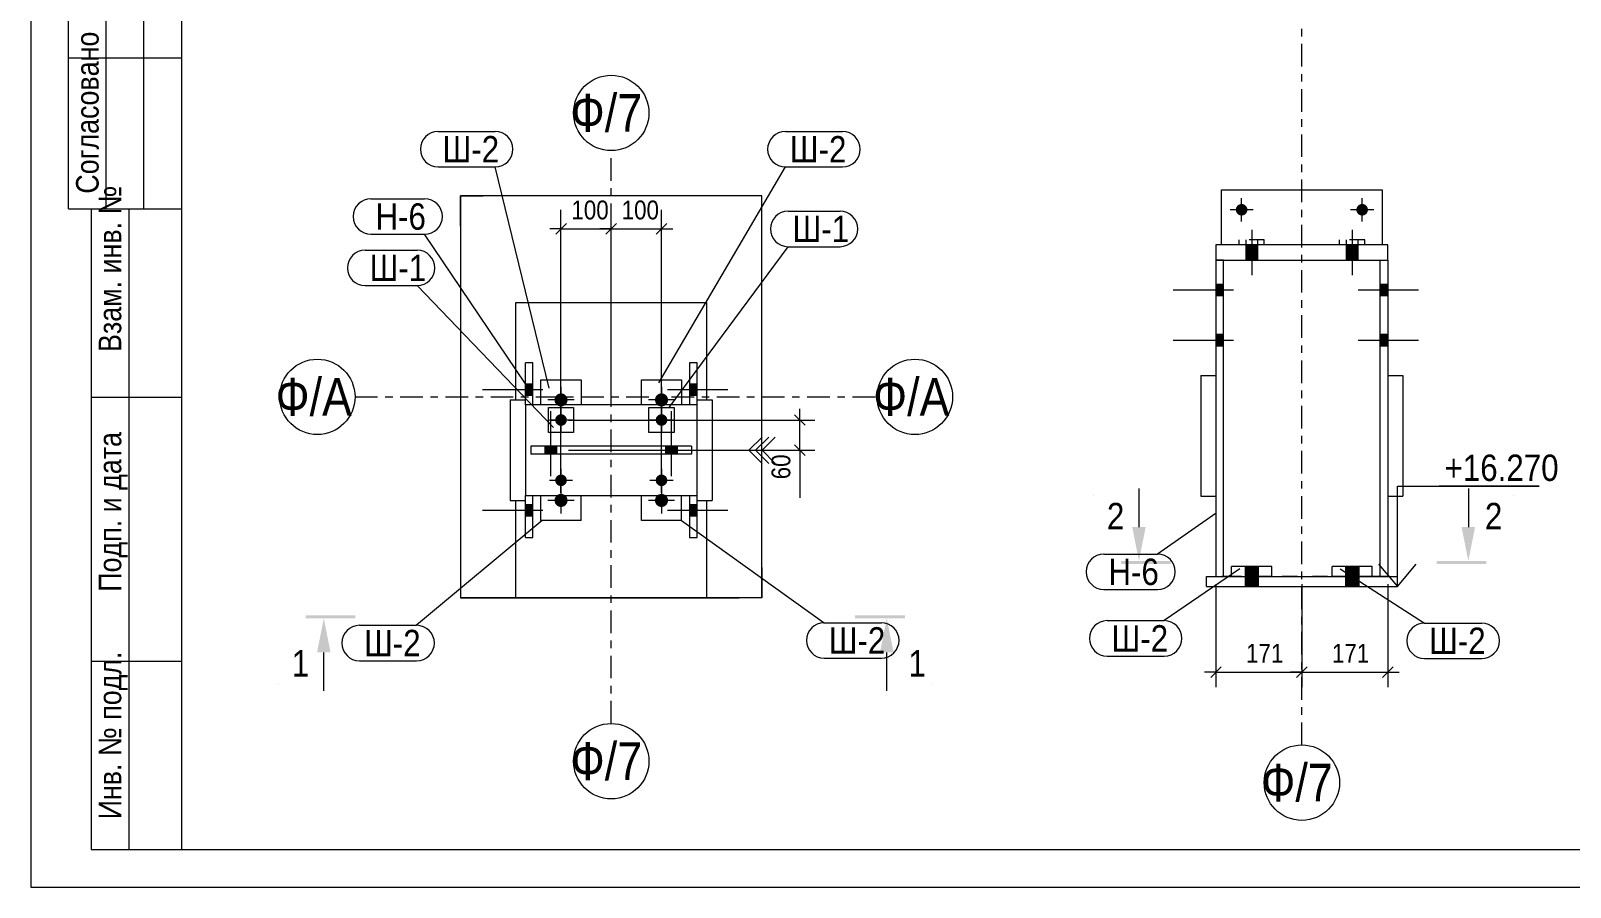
# Model space of a CAD drawing. Header units: millimetres. Extents: x -63 to 531, y -170 to 250.
# Drawn here: x -63 to 141.3, y -169.6 to -56 of the extents above; entities that cross this region are included whole.
import ezdxf

# ---------------------------------------------------------------- set-up
doc = ezdxf.new("R2010")
doc.units = ezdxf.units.MM
for name, pattern in [('XKITLINE00', [0]), ('XKITLINE02', [4, 2, -2]), ('XKITLINE03', [6, 3, -1, 1, -1])]:
    doc.linetypes.add(name, pattern=pattern)
for name, color, linetype, lineweight in [('Bolt', 7, 'Continuous', 0), ('DrawingSheet', 5, 'Continuous', 0), ('LevelText', 7, 'Continuous', 0), ('OtherObjectType', 1, 'Continuous', 0), ('Part', 2, 'Continuous', 0), ('PartMark', 3, 'Continuous', 0), ('ReferenceModel', 1, 'Continuous', 0), ('S-GRID', 1, 'Continuous', 0), ('Section', 6, 'Continuous', 0), ('Z-DIMENSIONS', 1, 'Continuous', 0)]:
    doc.layers.add(name, color=color, linetype=linetype, lineweight=lineweight)
doc.styles.add('GOST type A', font='ARIAL.TTF')

msp = doc.modelspace()

# ---------------------------------------------------------------- hatches: boundary and pattern name
at = {"layer": 'Bolt'}
for points in [[(96.9, -79.72), (96.9, -79.68), (96.9, -79.64), (96.91, -79.6), (96.92, -79.57), (96.93, -79.53), (96.94, -79.5), (96.95, -79.46), (96.97, -79.43), (96.99, -79.39), (97.01, -79.36), (97.03, -79.33), (97.05, -79.3), (97.07, -79.27), (97.09, -79.24), (97.12, -79.21), (97.15, -79.19), (97.18, -79.16), (97.21, -79.14), (97.24, -79.12), (97.27, -79.1), (97.3, -79.08), (97.33, -79.06), (97.37, -79.05), (97.4, -79.03), (97.44, -79.02), (97.48, -79.01), (97.51, -79), (97.55, -79), (97.59, -78.99), (97.63, -78.99), (97.66, -78.99), (97.7, -78.99), (97.74, -78.99), (97.78, -79), (97.81, -79), (97.85, -79.01), (97.89, -79.02), (97.92, -79.03), (97.96, -79.05), (97.99, -79.06), (98.02, -79.08), (98.06, -79.1), (98.09, -79.12), (98.12, -79.14), (98.15, -79.16), (98.18, -79.19), (98.2, -79.21), (98.23, -79.24), (98.26, -79.27), (98.28, -79.3), (98.3, -79.33), (98.32, -79.36), (98.34, -79.39), (98.36, -79.43), (98.37, -79.46), (98.38, -79.5), (98.4, -79.53), (98.41, -79.57), (98.41, -79.6), (98.42, -79.64), (98.43, -79.68), (98.43, -79.72), (98.43, -79.75), (98.43, -79.79), (98.43, -79.83), (98.42, -79.87), (98.41, -79.9), (98.41, -79.94), (98.4, -79.98), (98.38, -80.01), (98.37, -80.05), (98.36, -80.08), (98.34, -80.12), (98.32, -80.15), (98.3, -80.18), (98.28, -80.21), (98.26, -80.24), (98.23, -80.27), (98.2, -80.3), (98.18, -80.32), (98.15, -80.35), (98.12, -80.37), (98.09, -80.39), (98.06, -80.41), (98.02, -80.43), (97.99, -80.45), (97.96, -80.46), (97.92, -80.48), (97.89, -80.49), (97.85, -80.5), (97.81, -80.51), (97.78, -80.51), (97.74, -80.52), (97.7, -80.52), (97.66, -80.52), (97.63, -80.52), (97.59, -80.52), (97.55, -80.51), (97.51, -80.51), (97.48, -80.5), (97.44, -80.49), (97.4, -80.48), (97.37, -80.46), (97.33, -80.45), (97.3, -80.43), (97.27, -80.41), (97.24, -80.39), (97.21, -80.37), (97.18, -80.35), (97.15, -80.32), (97.12, -80.3), (97.09, -80.27), (97.07, -80.24), (97.05, -80.21), (97.03, -80.18), (97.01, -80.15), (96.99, -80.12), (96.97, -80.08), (96.95, -80.05), (96.94, -80.01), (96.93, -79.98), (96.92, -79.94), (96.91, -79.9), (96.9, -79.87), (96.9, -79.83), (96.9, -79.79), (96.9, -79.75)], [(112.9, -79.72), (112.9, -79.68), (112.9, -79.64), (112.91, -79.6), (112.92, -79.57), (112.93, -79.53), (112.94, -79.5), (112.95, -79.46), (112.97, -79.43), (112.99, -79.39), (113.01, -79.36), (113.03, -79.33), (113.05, -79.3), (113.07, -79.27), (113.09, -79.24), (113.12, -79.21), (113.15, -79.19), (113.18, -79.16), (113.21, -79.14), (113.24, -79.12), (113.27, -79.1), (113.3, -79.08), (113.33, -79.06), (113.37, -79.05), (113.4, -79.03), (113.44, -79.02), (113.48, -79.01), (113.51, -79), (113.55, -79), (113.59, -78.99), (113.63, -78.99), (113.66, -78.99), (113.7, -78.99), (113.74, -78.99), (113.78, -79), (113.81, -79), (113.85, -79.01), (113.89, -79.02), (113.92, -79.03), (113.96, -79.05), (113.99, -79.06), (114.02, -79.08), (114.06, -79.1), (114.09, -79.12), (114.12, -79.14), (114.15, -79.16), (114.18, -79.19), (114.2, -79.21), (114.23, -79.24), (114.26, -79.27), (114.28, -79.3), (114.3, -79.33), (114.32, -79.36), (114.34, -79.39), (114.36, -79.43), (114.37, -79.46), (114.38, -79.5), (114.4, -79.53), (114.41, -79.57), (114.41, -79.6), (114.42, -79.64), (114.43, -79.68), (114.43, -79.72), (114.43, -79.75), (114.43, -79.79), (114.43, -79.83), (114.42, -79.87), (114.41, -79.9), (114.41, -79.94), (114.4, -79.98), (114.38, -80.01), (114.37, -80.05), (114.36, -80.08), (114.34, -80.12), (114.32, -80.15), (114.3, -80.18), (114.28, -80.21), (114.26, -80.24), (114.23, -80.27), (114.2, -80.3), (114.18, -80.32), (114.15, -80.35), (114.12, -80.37), (114.09, -80.39), (114.06, -80.41), (114.02, -80.43), (113.99, -80.45), (113.96, -80.46), (113.92, -80.48), (113.89, -80.49), (113.85, -80.5), (113.81, -80.51), (113.78, -80.51), (113.74, -80.52), (113.7, -80.52), (113.66, -80.52), (113.63, -80.52), (113.59, -80.52), (113.55, -80.51), (113.51, -80.51), (113.48, -80.5), (113.44, -80.49), (113.4, -80.48), (113.37, -80.46), (113.33, -80.45), (113.3, -80.43), (113.27, -80.41), (113.24, -80.39), (113.21, -80.37), (113.18, -80.35), (113.15, -80.32), (113.12, -80.3), (113.09, -80.27), (113.07, -80.24), (113.05, -80.21), (113.03, -80.18), (113.01, -80.15), (112.99, -80.12), (112.97, -80.08), (112.95, -80.05), (112.94, -80.01), (112.93, -79.98), (112.92, -79.94), (112.91, -79.9), (112.9, -79.87), (112.9, -79.83), (112.9, -79.79), (112.9, -79.75)], [(99.76, -84.42), (99.76, -86.42), (98.23, -86.42), (98.23, -84.42)], [(113.1, -84.42), (113.1, -86.42), (111.56, -86.42), (111.56, -84.42)], [(94.26, -89.65), (95.26, -89.65), (95.26, -91.19), (94.26, -91.19)], [(94.26, -89.65), (95.26, -89.65), (95.26, -91.19), (94.26, -91.19)], [(116.06, -89.65), (117.06, -89.65), (117.06, -91.19), (116.06, -91.19)], [(116.06, -89.65), (117.06, -89.65), (117.06, -91.19), (116.06, -91.19)], [(94.26, -96.32), (95.26, -96.32), (95.26, -97.85), (94.26, -97.85)], [(94.26, -96.32), (95.26, -96.32), (95.26, -97.85), (94.26, -97.85)], [(116.06, -96.32), (117.06, -96.32), (117.06, -97.85), (116.06, -97.85)], [(116.06, -96.32), (117.06, -96.32), (117.06, -97.85), (116.06, -97.85)], [(2.62, -102.88), (3.62, -102.88), (3.62, -104.41), (2.62, -104.41)], [(2.62, -102.88), (3.62, -102.88), (3.62, -104.41), (2.62, -104.41)], [(7.31, -105.84), (7.27, -105.84), (7.23, -105.84), (7.19, -105.83), (7.14, -105.82), (7.1, -105.81), (7.06, -105.8), (7.02, -105.78), (6.98, -105.76), (6.95, -105.74), (6.91, -105.72), (6.87, -105.7), (6.84, -105.68), (6.81, -105.65), (6.77, -105.62), (6.74, -105.59), (6.71, -105.56), (6.69, -105.53), (6.66, -105.5), (6.63, -105.46), (6.61, -105.42), (6.59, -105.39), (6.57, -105.35), (6.55, -105.31), (6.54, -105.27), (6.53, -105.23), (6.51, -105.19), (6.5, -105.15), (6.5, -105.11), (6.49, -105.06), (6.49, -105.02), (6.49, -104.98), (6.49, -104.94), (6.49, -104.89), (6.5, -104.85), (6.5, -104.81), (6.51, -104.77), (6.53, -104.73), (6.54, -104.69), (6.55, -104.65), (6.57, -104.61), (6.59, -104.57), (6.61, -104.53), (6.63, -104.5), (6.66, -104.46), (6.69, -104.43), (6.71, -104.4), (6.74, -104.37), (6.77, -104.34), (6.81, -104.31), (6.84, -104.28), (6.87, -104.26), (6.91, -104.24), (6.95, -104.21), (6.98, -104.2), (7.02, -104.18), (7.06, -104.16), (7.1, -104.15), (7.14, -104.14), (7.19, -104.13), (7.23, -104.12), (7.27, -104.12), (7.31, -104.11), (7.35, -104.11), (7.4, -104.11), (7.44, -104.12), (7.48, -104.12), (7.52, -104.13), (7.57, -104.14), (7.61, -104.15), (7.65, -104.16), (7.69, -104.18), (7.73, -104.2), (7.76, -104.21), (7.8, -104.24), (7.84, -104.26), (7.87, -104.28), (7.9, -104.31), (7.94, -104.34), (7.97, -104.37), (8, -104.4), (8.02, -104.43), (8.05, -104.46), (8.08, -104.5), (8.1, -104.53), (8.12, -104.57), (8.14, -104.61), (8.16, -104.65), (8.17, -104.69), (8.18, -104.73), (8.2, -104.77), (8.2, -104.81), (8.21, -104.85), (8.22, -104.89), (8.22, -104.94), (8.22, -104.98), (8.22, -105.02), (8.22, -105.06), (8.21, -105.11), (8.2, -105.15), (8.2, -105.19), (8.18, -105.23), (8.17, -105.27), (8.16, -105.31), (8.14, -105.35), (8.12, -105.39), (8.1, -105.42), (8.08, -105.46), (8.05, -105.5), (8.02, -105.53), (8, -105.56), (7.97, -105.59), (7.94, -105.62), (7.9, -105.65), (7.87, -105.68), (7.84, -105.7), (7.8, -105.72), (7.76, -105.74), (7.73, -105.76), (7.69, -105.78), (7.65, -105.8), (7.61, -105.81), (7.57, -105.82), (7.52, -105.83), (7.48, -105.84), (7.44, -105.84), (7.4, -105.84), (7.35, -105.85)], [(20.65, -105.84), (20.6, -105.84), (20.56, -105.84), (20.52, -105.83), (20.48, -105.82), (20.44, -105.81), (20.4, -105.8), (20.36, -105.78), (20.32, -105.76), (20.28, -105.74), (20.24, -105.72), (20.21, -105.7), (20.17, -105.68), (20.14, -105.65), (20.11, -105.62), (20.08, -105.59), (20.05, -105.56), (20.02, -105.53), (19.99, -105.5), (19.97, -105.46), (19.94, -105.42), (19.92, -105.39), (19.9, -105.35), (19.89, -105.31), (19.87, -105.27), (19.86, -105.23), (19.85, -105.19), (19.84, -105.15), (19.83, -105.11), (19.83, -105.06), (19.82, -105.02), (19.82, -104.98), (19.82, -104.94), (19.83, -104.89), (19.83, -104.85), (19.84, -104.81), (19.85, -104.77), (19.86, -104.73), (19.87, -104.69), (19.89, -104.65), (19.9, -104.61), (19.92, -104.57), (19.94, -104.53), (19.97, -104.5), (19.99, -104.46), (20.02, -104.43), (20.05, -104.4), (20.08, -104.37), (20.11, -104.34), (20.14, -104.31), (20.17, -104.28), (20.21, -104.26), (20.24, -104.24), (20.28, -104.21), (20.32, -104.2), (20.36, -104.18), (20.4, -104.16), (20.44, -104.15), (20.48, -104.14), (20.52, -104.13), (20.56, -104.12), (20.6, -104.12), (20.65, -104.11), (20.69, -104.11), (20.73, -104.11), (20.77, -104.12), (20.82, -104.12), (20.86, -104.13), (20.9, -104.14), (20.94, -104.15), (20.98, -104.16), (21.02, -104.18), (21.06, -104.2), (21.1, -104.21), (21.13, -104.24), (21.17, -104.26), (21.2, -104.28), (21.24, -104.31), (21.27, -104.34), (21.3, -104.37), (21.33, -104.4), (21.36, -104.43), (21.38, -104.46), (21.41, -104.5), (21.43, -104.53), (21.45, -104.57), (21.47, -104.61), (21.49, -104.65), (21.5, -104.69), (21.52, -104.73), (21.53, -104.77), (21.54, -104.81), (21.55, -104.85), (21.55, -104.89), (21.55, -104.94), (21.55, -104.98), (21.55, -105.02), (21.55, -105.06), (21.55, -105.11), (21.54, -105.15), (21.53, -105.19), (21.52, -105.23), (21.5, -105.27), (21.49, -105.31), (21.47, -105.35), (21.45, -105.39), (21.43, -105.42), (21.41, -105.46), (21.38, -105.5), (21.36, -105.53), (21.33, -105.56), (21.3, -105.59), (21.27, -105.62), (21.24, -105.65), (21.2, -105.68), (21.17, -105.7), (21.13, -105.72), (21.1, -105.74), (21.06, -105.76), (21.02, -105.78), (20.98, -105.8), (20.94, -105.81), (20.9, -105.82), (20.86, -105.83), (20.82, -105.84), (20.77, -105.84), (20.73, -105.84), (20.69, -105.85)], [(24.42, -102.88), (25.42, -102.88), (25.42, -104.41), (24.42, -104.41)], [(24.42, -102.88), (25.42, -102.88), (25.42, -104.41), (24.42, -104.41)], [(7.32, -108.41), (7.28, -108.41), (7.24, -108.4), (7.21, -108.4), (7.17, -108.39), (7.13, -108.38), (7.1, -108.37), (7.06, -108.35), (7.03, -108.34), (6.99, -108.32), (6.96, -108.3), (6.93, -108.28), (6.9, -108.26), (6.87, -108.24), (6.84, -108.21), (6.81, -108.19), (6.79, -108.16), (6.76, -108.13), (6.74, -108.1), (6.72, -108.07), (6.7, -108.04), (6.68, -108.01), (6.66, -107.97), (6.65, -107.94), (6.63, -107.9), (6.62, -107.87), (6.61, -107.83), (6.6, -107.8), (6.6, -107.76), (6.59, -107.72), (6.59, -107.68), (6.59, -107.65), (6.59, -107.61), (6.59, -107.57), (6.6, -107.53), (6.6, -107.5), (6.61, -107.46), (6.62, -107.42), (6.63, -107.39), (6.65, -107.35), (6.66, -107.32), (6.68, -107.28), (6.7, -107.25), (6.72, -107.22), (6.74, -107.19), (6.76, -107.16), (6.79, -107.13), (6.81, -107.1), (6.84, -107.08), (6.87, -107.05), (6.9, -107.03), (6.93, -107.01), (6.96, -106.99), (6.99, -106.97), (7.03, -106.95), (7.06, -106.94), (7.1, -106.92), (7.13, -106.91), (7.17, -106.9), (7.21, -106.89), (7.24, -106.89), (7.28, -106.88), (7.32, -106.88), (7.35, -106.88), (7.39, -106.88), (7.43, -106.88), (7.47, -106.89), (7.5, -106.89), (7.54, -106.9), (7.58, -106.91), (7.61, -106.92), (7.65, -106.94), (7.68, -106.95), (7.72, -106.97), (7.75, -106.99), (7.78, -107.01), (7.81, -107.03), (7.84, -107.05), (7.87, -107.08), (7.9, -107.1), (7.92, -107.13), (7.95, -107.16), (7.97, -107.19), (7.99, -107.22), (8.01, -107.25), (8.03, -107.28), (8.05, -107.32), (8.06, -107.35), (8.08, -107.39), (8.09, -107.42), (8.1, -107.46), (8.11, -107.5), (8.11, -107.53), (8.12, -107.57), (8.12, -107.61), (8.12, -107.65), (8.12, -107.68), (8.12, -107.72), (8.11, -107.76), (8.11, -107.8), (8.1, -107.83), (8.09, -107.87), (8.08, -107.9), (8.06, -107.94), (8.05, -107.97), (8.03, -108.01), (8.01, -108.04), (7.99, -108.07), (7.97, -108.1), (7.95, -108.13), (7.92, -108.16), (7.9, -108.19), (7.87, -108.21), (7.84, -108.24), (7.81, -108.26), (7.78, -108.28), (7.75, -108.3), (7.72, -108.32), (7.68, -108.34), (7.65, -108.35), (7.61, -108.37), (7.58, -108.38), (7.54, -108.39), (7.5, -108.4), (7.47, -108.4), (7.43, -108.41), (7.39, -108.41), (7.35, -108.41)], [(20.65, -108.41), (20.61, -108.41), (20.58, -108.4), (20.54, -108.4), (20.5, -108.39), (20.47, -108.38), (20.43, -108.37), (20.39, -108.35), (20.36, -108.34), (20.33, -108.32), (20.29, -108.3), (20.26, -108.28), (20.23, -108.26), (20.2, -108.24), (20.17, -108.21), (20.15, -108.19), (20.12, -108.16), (20.1, -108.13), (20.07, -108.1), (20.05, -108.07), (20.03, -108.04), (20.01, -108.01), (20, -107.97), (19.98, -107.94), (19.97, -107.9), (19.95, -107.87), (19.94, -107.83), (19.94, -107.8), (19.93, -107.76), (19.93, -107.72), (19.92, -107.68), (19.92, -107.65), (19.92, -107.61), (19.93, -107.57), (19.93, -107.53), (19.94, -107.5), (19.94, -107.46), (19.95, -107.42), (19.97, -107.39), (19.98, -107.35), (20, -107.32), (20.01, -107.28), (20.03, -107.25), (20.05, -107.22), (20.07, -107.19), (20.1, -107.16), (20.12, -107.13), (20.15, -107.1), (20.17, -107.08), (20.2, -107.05), (20.23, -107.03), (20.26, -107.01), (20.29, -106.99), (20.33, -106.97), (20.36, -106.95), (20.39, -106.94), (20.43, -106.92), (20.47, -106.91), (20.5, -106.9), (20.54, -106.89), (20.58, -106.89), (20.61, -106.88), (20.65, -106.88), (20.69, -106.88), (20.73, -106.88), (20.76, -106.88), (20.8, -106.89), (20.84, -106.89), (20.87, -106.9), (20.91, -106.91), (20.95, -106.92), (20.98, -106.94), (21.02, -106.95), (21.05, -106.97), (21.08, -106.99), (21.11, -107.01), (21.15, -107.03), (21.17, -107.05), (21.2, -107.08), (21.23, -107.1), (21.26, -107.13), (21.28, -107.16), (21.3, -107.19), (21.33, -107.22), (21.35, -107.25), (21.36, -107.28), (21.38, -107.32), (21.4, -107.35), (21.41, -107.39), (21.42, -107.42), (21.43, -107.46), (21.44, -107.5), (21.45, -107.53), (21.45, -107.57), (21.45, -107.61), (21.45, -107.65), (21.45, -107.68), (21.45, -107.72), (21.45, -107.76), (21.44, -107.8), (21.43, -107.83), (21.42, -107.87), (21.41, -107.9), (21.4, -107.94), (21.38, -107.97), (21.36, -108.01), (21.35, -108.04), (21.33, -108.07), (21.3, -108.1), (21.28, -108.13), (21.26, -108.16), (21.23, -108.19), (21.2, -108.21), (21.17, -108.24), (21.15, -108.26), (21.11, -108.28), (21.08, -108.3), (21.05, -108.32), (21.02, -108.34), (20.98, -108.35), (20.95, -108.37), (20.91, -108.38), (20.87, -108.39), (20.84, -108.4), (20.8, -108.4), (20.76, -108.41), (20.73, -108.41), (20.69, -108.41)], [(5.25, -112.18), (5.25, -111.11), (6.79, -111.11), (6.79, -112.18)], [(21.25, -112.18), (21.25, -111.11), (22.79, -111.11), (22.79, -112.18)], [(7.32, -116.41), (7.28, -116.41), (7.24, -116.4), (7.21, -116.4), (7.17, -116.39), (7.13, -116.38), (7.1, -116.37), (7.06, -116.35), (7.03, -116.34), (6.99, -116.32), (6.96, -116.3), (6.93, -116.28), (6.9, -116.26), (6.87, -116.24), (6.84, -116.21), (6.81, -116.19), (6.79, -116.16), (6.76, -116.13), (6.74, -116.1), (6.72, -116.07), (6.7, -116.04), (6.68, -116.01), (6.66, -115.97), (6.65, -115.94), (6.63, -115.9), (6.62, -115.87), (6.61, -115.83), (6.6, -115.8), (6.6, -115.76), (6.59, -115.72), (6.59, -115.68), (6.59, -115.65), (6.59, -115.61), (6.59, -115.57), (6.6, -115.53), (6.6, -115.5), (6.61, -115.46), (6.62, -115.42), (6.63, -115.39), (6.65, -115.35), (6.66, -115.32), (6.68, -115.28), (6.7, -115.25), (6.72, -115.22), (6.74, -115.19), (6.76, -115.16), (6.79, -115.13), (6.81, -115.1), (6.84, -115.08), (6.87, -115.05), (6.9, -115.03), (6.93, -115.01), (6.96, -114.99), (6.99, -114.97), (7.03, -114.95), (7.06, -114.94), (7.1, -114.92), (7.13, -114.91), (7.17, -114.9), (7.21, -114.89), (7.24, -114.89), (7.28, -114.88), (7.32, -114.88), (7.35, -114.88), (7.39, -114.88), (7.43, -114.88), (7.47, -114.89), (7.5, -114.89), (7.54, -114.9), (7.58, -114.91), (7.61, -114.92), (7.65, -114.94), (7.68, -114.95), (7.72, -114.97), (7.75, -114.99), (7.78, -115.01), (7.81, -115.03), (7.84, -115.05), (7.87, -115.08), (7.9, -115.1), (7.92, -115.13), (7.95, -115.16), (7.97, -115.19), (7.99, -115.22), (8.01, -115.25), (8.03, -115.28), (8.05, -115.32), (8.06, -115.35), (8.08, -115.39), (8.09, -115.42), (8.1, -115.46), (8.11, -115.5), (8.11, -115.53), (8.12, -115.57), (8.12, -115.61), (8.12, -115.65), (8.12, -115.68), (8.12, -115.72), (8.11, -115.76), (8.11, -115.8), (8.1, -115.83), (8.09, -115.87), (8.08, -115.9), (8.06, -115.94), (8.05, -115.97), (8.03, -116.01), (8.01, -116.04), (7.99, -116.07), (7.97, -116.1), (7.95, -116.13), (7.92, -116.16), (7.9, -116.19), (7.87, -116.21), (7.84, -116.24), (7.81, -116.26), (7.78, -116.28), (7.75, -116.3), (7.72, -116.32), (7.68, -116.34), (7.65, -116.35), (7.61, -116.37), (7.58, -116.38), (7.54, -116.39), (7.5, -116.4), (7.47, -116.4), (7.43, -116.41), (7.39, -116.41), (7.35, -116.41)], [(20.65, -116.41), (20.61, -116.41), (20.58, -116.4), (20.54, -116.4), (20.5, -116.39), (20.47, -116.38), (20.43, -116.37), (20.39, -116.35), (20.36, -116.34), (20.33, -116.32), (20.29, -116.3), (20.26, -116.28), (20.23, -116.26), (20.2, -116.24), (20.17, -116.21), (20.15, -116.19), (20.12, -116.16), (20.1, -116.13), (20.07, -116.1), (20.05, -116.07), (20.03, -116.04), (20.01, -116.01), (20, -115.97), (19.98, -115.94), (19.97, -115.9), (19.95, -115.87), (19.94, -115.83), (19.94, -115.8), (19.93, -115.76), (19.93, -115.72), (19.92, -115.68), (19.92, -115.65), (19.92, -115.61), (19.93, -115.57), (19.93, -115.53), (19.94, -115.5), (19.94, -115.46), (19.95, -115.42), (19.97, -115.39), (19.98, -115.35), (20, -115.32), (20.01, -115.28), (20.03, -115.25), (20.05, -115.22), (20.07, -115.19), (20.1, -115.16), (20.12, -115.13), (20.15, -115.1), (20.17, -115.08), (20.2, -115.05), (20.23, -115.03), (20.26, -115.01), (20.29, -114.99), (20.33, -114.97), (20.36, -114.95), (20.39, -114.94), (20.43, -114.92), (20.47, -114.91), (20.5, -114.9), (20.54, -114.89), (20.58, -114.89), (20.61, -114.88), (20.65, -114.88), (20.69, -114.88), (20.73, -114.88), (20.76, -114.88), (20.8, -114.89), (20.84, -114.89), (20.87, -114.9), (20.91, -114.91), (20.95, -114.92), (20.98, -114.94), (21.02, -114.95), (21.05, -114.97), (21.08, -114.99), (21.11, -115.01), (21.15, -115.03), (21.17, -115.05), (21.2, -115.08), (21.23, -115.1), (21.26, -115.13), (21.28, -115.16), (21.3, -115.19), (21.33, -115.22), (21.35, -115.25), (21.36, -115.28), (21.38, -115.32), (21.4, -115.35), (21.41, -115.39), (21.42, -115.42), (21.43, -115.46), (21.44, -115.5), (21.45, -115.53), (21.45, -115.57), (21.45, -115.61), (21.45, -115.65), (21.45, -115.68), (21.45, -115.72), (21.45, -115.76), (21.44, -115.8), (21.43, -115.83), (21.42, -115.87), (21.41, -115.9), (21.4, -115.94), (21.38, -115.97), (21.36, -116.01), (21.35, -116.04), (21.33, -116.07), (21.3, -116.1), (21.28, -116.13), (21.26, -116.16), (21.23, -116.19), (21.2, -116.21), (21.17, -116.24), (21.15, -116.26), (21.11, -116.28), (21.08, -116.3), (21.05, -116.32), (21.02, -116.34), (20.98, -116.35), (20.95, -116.37), (20.91, -116.38), (20.87, -116.39), (20.84, -116.4), (20.8, -116.4), (20.76, -116.41), (20.73, -116.41), (20.69, -116.41)], [(7.31, -119.18), (7.27, -119.17), (7.23, -119.17), (7.19, -119.16), (7.14, -119.15), (7.1, -119.14), (7.06, -119.13), (7.02, -119.11), (6.98, -119.1), (6.95, -119.08), (6.91, -119.06), (6.87, -119.03), (6.84, -119.01), (6.81, -118.98), (6.77, -118.95), (6.74, -118.93), (6.71, -118.89), (6.69, -118.86), (6.66, -118.83), (6.63, -118.79), (6.61, -118.76), (6.59, -118.72), (6.57, -118.68), (6.55, -118.64), (6.54, -118.6), (6.53, -118.56), (6.51, -118.52), (6.5, -118.48), (6.5, -118.44), (6.49, -118.4), (6.49, -118.35), (6.49, -118.31), (6.49, -118.27), (6.49, -118.23), (6.5, -118.19), (6.5, -118.14), (6.51, -118.1), (6.53, -118.06), (6.54, -118.02), (6.55, -117.98), (6.57, -117.94), (6.59, -117.9), (6.61, -117.87), (6.63, -117.83), (6.66, -117.8), (6.69, -117.76), (6.71, -117.73), (6.74, -117.7), (6.77, -117.67), (6.81, -117.64), (6.84, -117.62), (6.87, -117.59), (6.91, -117.57), (6.95, -117.55), (6.98, -117.53), (7.02, -117.51), (7.06, -117.5), (7.1, -117.48), (7.14, -117.47), (7.19, -117.46), (7.23, -117.46), (7.27, -117.45), (7.31, -117.45), (7.35, -117.45), (7.4, -117.45), (7.44, -117.45), (7.48, -117.46), (7.52, -117.46), (7.57, -117.47), (7.61, -117.48), (7.65, -117.5), (7.69, -117.51), (7.73, -117.53), (7.76, -117.55), (7.8, -117.57), (7.84, -117.59), (7.87, -117.62), (7.9, -117.64), (7.94, -117.67), (7.97, -117.7), (8, -117.73), (8.02, -117.76), (8.05, -117.8), (8.08, -117.83), (8.1, -117.87), (8.12, -117.9), (8.14, -117.94), (8.16, -117.98), (8.17, -118.02), (8.18, -118.06), (8.2, -118.1), (8.2, -118.14), (8.21, -118.19), (8.22, -118.23), (8.22, -118.27), (8.22, -118.31), (8.22, -118.35), (8.22, -118.4), (8.21, -118.44), (8.2, -118.48), (8.2, -118.52), (8.18, -118.56), (8.17, -118.6), (8.16, -118.64), (8.14, -118.68), (8.12, -118.72), (8.1, -118.76), (8.08, -118.79), (8.05, -118.83), (8.02, -118.86), (8, -118.89), (7.97, -118.93), (7.94, -118.95), (7.9, -118.98), (7.87, -119.01), (7.84, -119.03), (7.8, -119.06), (7.76, -119.08), (7.73, -119.1), (7.69, -119.11), (7.65, -119.13), (7.61, -119.14), (7.57, -119.15), (7.52, -119.16), (7.48, -119.17), (7.44, -119.17), (7.4, -119.18), (7.35, -119.18)], [(20.65, -119.18), (20.6, -119.17), (20.56, -119.17), (20.52, -119.16), (20.48, -119.15), (20.44, -119.14), (20.4, -119.13), (20.36, -119.11), (20.32, -119.1), (20.28, -119.08), (20.24, -119.06), (20.21, -119.03), (20.17, -119.01), (20.14, -118.98), (20.11, -118.95), (20.08, -118.93), (20.05, -118.89), (20.02, -118.86), (19.99, -118.83), (19.97, -118.79), (19.94, -118.76), (19.92, -118.72), (19.9, -118.68), (19.89, -118.64), (19.87, -118.6), (19.86, -118.56), (19.85, -118.52), (19.84, -118.48), (19.83, -118.44), (19.83, -118.4), (19.82, -118.35), (19.82, -118.31), (19.82, -118.27), (19.83, -118.23), (19.83, -118.19), (19.84, -118.14), (19.85, -118.1), (19.86, -118.06), (19.87, -118.02), (19.89, -117.98), (19.9, -117.94), (19.92, -117.9), (19.94, -117.87), (19.97, -117.83), (19.99, -117.8), (20.02, -117.76), (20.05, -117.73), (20.08, -117.7), (20.11, -117.67), (20.14, -117.64), (20.17, -117.62), (20.21, -117.59), (20.24, -117.57), (20.28, -117.55), (20.32, -117.53), (20.36, -117.51), (20.4, -117.5), (20.44, -117.48), (20.48, -117.47), (20.52, -117.46), (20.56, -117.46), (20.6, -117.45), (20.65, -117.45), (20.69, -117.45), (20.73, -117.45), (20.77, -117.45), (20.82, -117.46), (20.86, -117.46), (20.9, -117.47), (20.94, -117.48), (20.98, -117.5), (21.02, -117.51), (21.06, -117.53), (21.1, -117.55), (21.13, -117.57), (21.17, -117.59), (21.2, -117.62), (21.24, -117.64), (21.27, -117.67), (21.3, -117.7), (21.33, -117.73), (21.36, -117.76), (21.38, -117.8), (21.41, -117.83), (21.43, -117.87), (21.45, -117.9), (21.47, -117.94), (21.49, -117.98), (21.5, -118.02), (21.52, -118.06), (21.53, -118.1), (21.54, -118.14), (21.55, -118.19), (21.55, -118.23), (21.55, -118.27), (21.55, -118.31), (21.55, -118.35), (21.55, -118.4), (21.55, -118.44), (21.54, -118.48), (21.53, -118.52), (21.52, -118.56), (21.5, -118.6), (21.49, -118.64), (21.47, -118.68), (21.45, -118.72), (21.43, -118.76), (21.41, -118.79), (21.38, -118.83), (21.36, -118.86), (21.33, -118.89), (21.3, -118.93), (21.27, -118.95), (21.24, -118.98), (21.2, -119.01), (21.17, -119.03), (21.13, -119.06), (21.1, -119.08), (21.06, -119.1), (21.02, -119.11), (20.98, -119.13), (20.94, -119.14), (20.9, -119.15), (20.86, -119.16), (20.82, -119.17), (20.77, -119.17), (20.73, -119.18), (20.69, -119.18)], [(2.62, -118.88), (3.62, -118.88), (3.62, -120.41), (2.62, -120.41)], [(2.62, -118.88), (3.62, -118.88), (3.62, -120.41), (2.62, -120.41)], [(24.42, -118.88), (25.42, -118.88), (25.42, -120.41), (24.42, -120.41)], [(24.42, -118.88), (25.42, -118.88), (25.42, -120.41), (24.42, -120.41)], [(99.86, -127.09), (99.86, -128.42), (98.13, -128.42), (98.13, -127.09)], [(99.86, -127.09), (99.86, -128.42), (98.13, -128.42), (98.13, -127.09)], [(99.86, -128.42), (99.86, -129.75), (98.13, -129.75), (98.13, -128.42)], [(99.86, -128.42), (99.86, -129.75), (98.13, -129.75), (98.13, -128.42)], [(113.2, -127.09), (113.2, -128.42), (111.46, -128.42), (111.46, -127.09)], [(113.2, -127.09), (113.2, -128.42), (111.46, -128.42), (111.46, -127.09)], [(113.2, -128.42), (113.2, -129.75), (111.46, -129.75), (111.46, -128.42)], [(113.2, -128.42), (113.2, -129.75), (111.46, -129.75), (111.46, -128.42)]]:
    msp.add_hatch(color=256, dxfattribs=at).paths.add_polyline_path(points, flags=17)
at = {"layer": 'Section'}
for points in [[(84.04, -126.34), (83.14, -121.84), (84.94, -121.84)], [(127.75, -126.34), (126.85, -121.84), (128.65, -121.84)], [(88.24, -126.76), (81.64, -126.76), (81.64, -126.34), (88.24, -126.34)], [(130.15, -126.76), (123.55, -126.76), (123.55, -126.34), (130.15, -126.34)], [(-26.52, -133.55), (-19.92, -133.55), (-19.92, -133.97), (-26.52, -133.97)], [(-24.12, -133.97), (-23.22, -138.47), (-25.02, -138.47)], [(46.38, -133.55), (52.98, -133.55), (52.98, -133.97), (46.38, -133.97)], [(50.58, -133.97), (51.48, -138.47), (49.68, -138.47)]]:
    msp.add_hatch(color=256, dxfattribs=at).paths.add_polyline_path(points, flags=17)

# ---------------------------------------------------------------- linework, layer by layer
at = {"layer": 'Bolt', "linetype": 'XKITLINE00', "lineweight": 0}
for p, q in [((97.66, -81.29), (97.66, -78.22)), ((113.66, -81.29), (113.66, -78.22)), ((99.2, -79.75), (96.13, -79.75)), ((115.2, -79.75), (112.13, -79.75)), ((98.23, -84.42), (98.23, -86.42)), ((99, -84.42), (99, -86.42)), ((99.76, -84.42), (99.76, -86.42)), ((111.56, -84.42), (111.56, -86.42)), ((112.33, -84.42), (112.33, -86.42)), ((113.1, -84.42), (113.1, -86.42)), ((95.26, -89.65), (94.26, -89.65)), ((95.26, -89.65), (94.26, -89.65)), ((117.06, -89.65), (116.06, -89.65)), ((117.06, -89.65), (116.06, -89.65)), ((96.6, -90.42), (88.6, -90.42)), ((96.6, -90.42), (88.6, -90.42)), ((95.26, -91.19), (94.26, -91.19)), ((95.26, -91.19), (94.26, -91.19)), ((121.13, -90.42), (113.13, -90.42)), ((121.13, -90.42), (113.13, -90.42)), ((117.06, -91.19), (116.06, -91.19)), ((117.06, -91.19), (116.06, -91.19)), ((96.6, -97.09), (88.6, -97.09)), ((96.6, -97.09), (88.6, -97.09)), ((95.26, -96.32), (94.26, -96.32)), ((95.26, -96.32), (94.26, -96.32)), ((95.26, -97.85), (94.26, -97.85)), ((95.26, -97.85), (94.26, -97.85)), ((121.13, -97.09), (113.13, -97.09)), ((121.13, -97.09), (113.13, -97.09)), ((117.06, -96.32), (116.06, -96.32)), ((117.06, -96.32), (116.06, -96.32)), ((117.06, -97.85), (116.06, -97.85)), ((117.06, -97.85), (116.06, -97.85)), ((4.95, -103.65), (-3.05, -103.65)), ((4.95, -103.65), (-3.05, -103.65)), ((3.62, -102.88), (2.62, -102.88)), ((3.62, -102.88), (2.62, -102.88)), ((7.35, -103.25), (7.35, -106.71)), ((20.69, -103.25), (20.69, -106.71)), ((29.49, -103.65), (21.49, -103.65)), ((29.49, -103.65), (21.49, -103.65)), ((25.42, -102.88), (24.42, -102.88)), ((25.42, -102.88), (24.42, -102.88)), ((3.62, -104.41), (2.62, -104.41)), ((3.62, -104.41), (2.62, -104.41)), ((9.09, -104.98), (5.62, -104.98)), ((7.35, -106.11), (7.35, -107.13)), ((7.35, -106.11), (7.35, -109.18)), ((22.42, -104.98), (18.95, -104.98)), ((20.69, -106.11), (20.69, -107.13)), ((20.69, -106.11), (20.69, -109.18)), ((25.42, -104.41), (24.42, -104.41)), ((25.42, -104.41), (24.42, -104.41)), ((5.82, -107.65), (6.84, -107.65)), ((8.89, -107.65), (5.82, -107.65)), ((6.02, -115.11), (6.02, -106.45)), ((7.35, -109.18), (7.35, -108.16)), ((8.89, -107.65), (7.87, -107.65)), ((19.15, -107.65), (20.18, -107.65)), ((22.22, -107.65), (19.15, -107.65)), ((20.69, -109.18), (20.69, -108.16)), ((22.22, -107.65), (21.2, -107.65)), ((22.02, -115.11), (22.02, -106.45)), ((5.25, -112.18), (5.25, -111.11)), ((6.79, -112.18), (6.79, -111.11)), ((21.25, -112.18), (21.25, -111.11)), ((22.79, -112.18), (22.79, -111.11)), ((7.35, -114.11), (7.35, -117.18)), ((20.69, -114.11), (20.69, -117.18)), ((8.89, -115.65), (5.82, -115.65)), ((22.22, -115.65), (19.15, -115.65)), ((9.09, -118.31), (5.62, -118.31)), ((7.35, -116.58), (7.35, -120.05)), ((22.42, -118.31), (18.95, -118.31)), ((20.69, -116.58), (20.69, -120.05)), ((4.95, -119.65), (-3.05, -119.65)), ((4.95, -119.65), (-3.05, -119.65)), ((3.62, -118.88), (2.62, -118.88)), ((3.62, -118.88), (2.62, -118.88)), ((3.62, -120.41), (2.62, -120.41)), ((3.62, -120.41), (2.62, -120.41)), ((29.49, -119.65), (21.49, -119.65)), ((29.49, -119.65), (21.49, -119.65)), ((25.42, -118.88), (24.42, -118.88)), ((25.42, -118.88), (24.42, -118.88)), ((25.42, -120.41), (24.42, -120.41)), ((25.42, -120.41), (24.42, -120.41)), ((98.13, -127.09), (98.13, -128.42)), ((98.13, -127.09), (98.13, -128.42)), ((98.13, -128.42), (98.13, -129.75)), ((98.13, -128.42), (98.13, -129.75)), ((99, -127.09), (99, -129.75)), ((99, -127.09), (99, -129.75)), ((99.86, -127.09), (99.86, -128.42)), ((99.86, -127.09), (99.86, -128.42)), ((99.86, -128.42), (99.86, -129.75)), ((99.86, -128.42), (99.86, -129.75)), ((111.46, -127.09), (111.46, -128.42)), ((111.46, -127.09), (111.46, -128.42)), ((111.46, -128.42), (111.46, -129.75)), ((111.46, -128.42), (111.46, -129.75)), ((112.33, -127.09), (112.33, -129.75)), ((112.33, -127.09), (112.33, -129.75)), ((113.2, -127.09), (113.2, -128.42)), ((113.2, -127.09), (113.2, -128.42)), ((113.2, -128.42), (113.2, -129.75)), ((113.2, -128.42), (113.2, -129.75))]:
    msp.add_line(p, q, dxfattribs=at)
at = {"layer": 'Bolt', "linetype": 'XKITLINE02', "lineweight": 0}
for p, q in [((99, -82.42), (99, -88.75)), ((112.33, -82.42), (112.33, -88.75)), ((98.23, -83.75), (98.23, -84.42)), ((98.23, -84.42), (98.23, -86.42)), ((98.23, -84.42), (98.23, -86.42)), ((99, -84.42), (99, -86.42)), ((99.76, -83.75), (99.76, -84.42)), ((99.76, -84.42), (99.76, -86.42)), ((99.76, -84.42), (99.76, -86.42)), ((111.56, -83.75), (111.56, -84.42)), ((111.56, -84.42), (111.56, -86.42)), ((111.56, -84.42), (111.56, -86.42)), ((112.33, -84.42), (112.33, -86.42)), ((113.1, -83.75), (113.1, -84.42)), ((113.1, -84.42), (113.1, -86.42)), ((113.1, -84.42), (113.1, -86.42))]:
    msp.add_line(p, q, dxfattribs=at)
at = {"layer": 'DrawingSheet', "linetype": 'XKITLINE00', "lineweight": 0}
for p, q in [((-63, 250.38), (-63, -169.62)), ((-43, 245.38), (-43, -164.62)), ((-43, -164.62), (526, -164.62)), ((-63, -169.62), (531, -169.62))]:
    msp.add_line(p, q, dxfattribs=at)
at = {"layer": 'LevelText', "linetype": 'XKITLINE00', "lineweight": 0}
for p, q in [((118.33, -129.75), (118.33, -116.43)), ((118.33, -116.43), (123.89, -116.43)), ((137.14, -116.43), (123.89, -116.43)), ((123.89, -116.43), (137.14, -116.43)), ((115.83, -126.75), (118.33, -129.75)), ((118.33, -129.75), (120.83, -126.75))]:
    msp.add_line(p, q, dxfattribs=at)
at = {"layer": 'OtherObjectType', "linetype": 'XKITLINE00', "lineweight": 0}
for p, q in [((-58, -79.62), (-58, -14.62)), ((-53, -79.62), (-53, -14.62)), ((-48, -79.62), (-48, -14.62)), ((-43, -14.62), (-43, -164.62)), ((-58, -59.62), (-43, -59.62)), ((-58, -79.62), (-43, -79.62)), ((-55, -79.62), (-55, -164.62)), ((-50, -79.62), (-50, -164.62)), ((-55, -104.62), (-43, -104.62)), ((-55, -139.62), (-43, -139.62)), ((-55, -164.62), (-43, -164.62))]:
    msp.add_line(p, q, dxfattribs=at)
at = {"layer": 'Part', "linetype": 'XKITLINE00', "lineweight": 0}
for p, q in [((95, -84.42), (95, -77.09)), ((95, -77.09), (116.33, -77.09)), ((116.33, -77.09), (116.33, -84.42)), ((117.06, -84.42), (94.26, -84.42)), ((94.26, -84.42), (94.26, -86.42)), ((117.06, -86.42), (117.06, -84.42)), ((95.26, -86.42), (94.26, -86.42)), ((94.26, -86.42), (94.26, -128.42)), ((95.26, -128.42), (95.26, -86.42)), ((95.26, -86.42), (116.06, -86.42)), ((116.06, -86.42), (117.06, -86.42)), ((116.06, -128.42), (116.06, -86.42)), ((117.06, -86.42), (117.06, -128.42)), ((1.35, -104.98), (1.35, -92.05)), ((1.35, -92.05), (26.69, -92.05)), ((26.69, -104.98), (26.69, -92.05)), ((3.62, -100.05), (2.62, -100.05)), ((2.62, -105.65), (2.62, -100.05)), ((3.62, -105.65), (3.62, -100.05)), ((25.42, -100.05), (24.42, -100.05)), ((24.42, -100.05), (24.42, -105.65)), ((25.42, -105.65), (25.42, -100.05)), ((92.26, -101.75), (92.26, -117.75)), ((92.26, -101.75), (94.26, -101.75)), ((117.06, -101.75), (119.06, -101.75)), ((119.06, -101.75), (119.06, -117.75)), ((4.69, -105.65), (4.69, -102.31)), ((4.69, -102.31), (10.02, -102.31)), ((10.02, -102.31), (10.02, -105.65)), ((18.02, -105.65), (18.02, -102.31)), ((18.02, -102.31), (23.35, -102.31)), ((23.35, -102.31), (23.35, -105.65)), ((0.62, -104.98), (0.62, -118.31)), ((0.62, -104.98), (2.62, -104.98)), ((25.42, -105.65), (2.62, -105.65)), ((2.62, -105.65), (2.62, -117.65)), ((5.69, -109.31), (5.69, -105.98)), ((5.69, -105.98), (9.02, -105.98)), ((9.02, -105.98), (9.02, -109.31)), ((19.02, -109.31), (19.02, -105.98)), ((19.02, -105.98), (22.35, -105.98)), ((22.35, -105.98), (22.35, -109.31)), ((25.42, -104.98), (27.42, -104.98)), ((25.42, -117.65), (25.42, -105.65)), ((27.42, -104.98), (27.42, -118.31)), ((9.02, -109.31), (5.69, -109.31)), ((22.35, -109.31), (19.02, -109.31)), ((24.69, -111.11), (3.35, -111.11)), ((3.35, -111.11), (3.35, -112.18)), ((24.69, -112.18), (3.35, -112.18)), ((24.69, -111.11), (24.69, -112.18)), ((0.62, -118.31), (2.62, -118.31)), ((1.35, -131.25), (1.35, -118.31)), ((2.62, -123.25), (2.62, -117.65)), ((2.62, -117.65), (25.42, -117.65)), ((3.62, -123.25), (3.62, -117.65)), ((4.69, -120.98), (4.69, -117.65)), ((10.02, -120.98), (10.02, -117.65)), ((18.02, -120.98), (18.02, -117.65)), ((23.35, -120.98), (23.35, -117.65)), ((24.42, -117.65), (24.42, -123.25)), ((25.42, -123.25), (25.42, -117.65)), ((25.42, -118.31), (27.42, -118.31)), ((26.69, -131.25), (26.69, -118.31)), ((92.26, -117.75), (94.26, -117.75)), ((117.06, -117.75), (119.06, -117.75)), ((10.02, -120.98), (4.69, -120.98)), ((23.35, -120.98), (18.02, -120.98)), ((2.62, -123.25), (3.62, -123.25)), ((24.42, -123.25), (25.42, -123.25)), ((93, -129.75), (93, -128.42)), ((93, -128.42), (118.33, -128.42)), ((96.33, -128.42), (96.33, -127.09)), ((101.66, -127.09), (96.33, -127.09)), ((101.66, -128.42), (101.66, -127.09)), ((109.66, -128.42), (109.66, -127.09)), ((115, -127.09), (109.66, -127.09)), ((115, -128.42), (115, -127.09)), ((118.33, -129.75), (118.33, -128.42)), ((93, -129.75), (118.33, -129.75)), ((1.35, -131.25), (26.69, -131.25))]:
    msp.add_line(p, q, dxfattribs=at)
at = {"layer": 'Part', "linetype": 'XKITLINE02', "lineweight": 0}
for p, q in [((116.33, -84.42), (95, -84.42)), ((97.33, -84.42), (97.33, -83.75)), ((100.66, -83.75), (97.33, -83.75)), ((100.66, -84.42), (97.33, -84.42)), ((100.66, -84.42), (100.66, -83.75)), ((110.66, -84.42), (110.66, -83.75)), ((114, -83.75), (110.66, -83.75)), ((114, -84.42), (110.66, -84.42)), ((114, -84.42), (114, -83.75)), ((94.26, -86.42), (95.26, -86.42)), ((95.26, -86.42), (116.06, -86.42)), ((116.06, -86.42), (117.06, -86.42)), ((94.26, -101.75), (94.26, -117.75)), ((117.06, -101.75), (117.06, -117.75)), ((117.06, -128.42), (94.26, -128.42)), ((96.33, -128.42), (96.33, -127.09)), ((101.66, -127.09), (96.33, -127.09)), ((101.66, -128.42), (96.33, -128.42)), ((101.66, -128.42), (96.33, -128.42)), ((101.66, -128.42), (101.66, -127.09)), ((109.66, -128.42), (109.66, -127.09)), ((115, -127.09), (109.66, -127.09)), ((115, -128.42), (109.66, -128.42)), ((115, -128.42), (109.66, -128.42)), ((115, -128.42), (115, -127.09))]:
    msp.add_line(p, q, dxfattribs=at)
at = {"layer": 'PartMark', "linetype": 'XKITLINE00', "lineweight": 0}
for p, q in [((-8.96, -69.37), (-1.38, -69.37)), ((37.12, -69.38), (44.71, -69.38)), ((-8.96, -74.07), (-1.38, -74.07)), ((5.77, -103.4), (-1.38, -74.07)), ((20.35, -102.73), (37.12, -74.08)), ((37.12, -74.08), (44.71, -74.08)), ((-17.87, -78.3), (-10.74, -78.3)), ((37.48, -79.95), (44.38, -79.95)), ((-17.87, -83), (-10.74, -83)), ((2.65, -102.86), (-10.74, -83)), ((-18.64, -85.12), (-11.74, -85.12)), ((21.71, -105.98), (37.48, -84.65)), ((37.48, -84.65), (44.38, -84.65)), ((-18.64, -89.82), (-11.74, -89.82)), ((6.37, -108.63), (-11.74, -89.82)), ((94.3, -120), (86.52, -125.43)), ((4.84, -120.98), (-11.8, -134.88)), ((23.35, -120.98), (42.28, -134.53)), ((79.39, -125.43), (86.52, -125.43)), ((97.42, -127.37), (87.4, -134.26)), ((110.75, -127.37), (121.94, -134.58)), ((79.39, -130.13), (86.52, -130.13)), ((42.28, -134.53), (49.86, -134.53)), ((79.81, -134.26), (87.4, -134.26)), ((121.94, -134.58), (129.53, -134.58)), ((-19.38, -134.88), (-11.8, -134.88)), ((-19.38, -139.58), (-11.8, -139.58)), ((42.28, -139.23), (49.86, -139.23)), ((79.81, -138.96), (87.4, -138.96)), ((121.94, -139.28), (129.53, -139.28))]:
    msp.add_line(p, q, dxfattribs=at)
for centre, start, end in [((-8.96, -71.72), 90, 270), ((-1.38, -71.72), 270, 90), ((37.12, -71.73), 90, 270), ((44.71, -71.73), 270, 90), ((-17.87, -80.65), 90, 270), ((-10.74, -80.65), 270, 90), ((37.48, -82.3), 90, 270), ((44.38, -82.3), 270, 90), ((-18.64, -87.47), 90, 270), ((-11.74, -87.47), 270, 90), ((79.39, -127.78), 90, 270), ((86.52, -127.78), 270, 90), ((42.28, -136.88), 90, 270), ((49.86, -136.88), 270, 90), ((79.81, -136.61), 90, 270), ((87.4, -136.61), 270, 90), ((121.94, -136.93), 90, 270), ((129.53, -136.93), 270, 90), ((-19.38, -137.23), 90, 270), ((-11.8, -137.23), 270, 90)]:
    msp.add_arc(centre, 2.35, start, end, dxfattribs=at)
at = {"layer": 'ReferenceModel', "linetype": 'XKITLINE00', "lineweight": 0}
for p, q in [((34.02, -77.91), (-5.98, -77.91)), ((-5.98, -77.91), (-5.98, -77.91)), ((-5.98, -77.91), (-5.98, -131.25)), ((-2.97, -77.91), (-5.98, -77.91)), ((-5.98, -77.91), (-5.98, -81.92)), ((-5.98, -77.91), (-2.97, -77.91)), ((-5.98, -81.92), (-5.98, -77.91)), ((34.02, -77.91), (-2.97, -77.91)), ((34.02, -131.25), (34.02, -77.91)), ((34.02, -77.91), (34.02, -77.91)), ((34.02, -127.23), (34.02, -77.91)), ((-5.98, -81.92), (-5.98, -131.25)), ((34.02, -131.25), (34.02, -127.23)), ((34.02, -127.23), (34.02, -131.25)), ((34.02, -131.25), (-5.98, -131.25)), ((-5.98, -131.25), (-5.98, -131.25)), ((-5.98, -131.25), (31.01, -131.25)), ((34.02, -131.25), (31.01, -131.25)), ((34.02, -131.25), (31.01, -131.25)), ((34.02, -131.25), (34.02, -131.25))]:
    msp.add_line(p, q, dxfattribs=at)
at = {"layer": 'S-GRID', "linetype": 'XKITLINE03', "lineweight": 0}
for p, q in [((105.66, -150.75), (105.66, -55.75)), ((14.02, -147.91), (14.02, -71.91)), ((-19.98, -104.58), (49.31, -104.58))]:
    msp.add_line(p, q, dxfattribs=at)
at = {"layer": 'S-GRID', "linetype": 'XKITLINE00', "lineweight": 0}
for centre in [(14.02, -66.91), (-24.98, -104.58), (54.31, -104.58), (14.02, -152.91), (105.66, -155.75)]:
    msp.add_circle(centre, 5, dxfattribs=at)
at = {"layer": 'Section', "linetype": 'XKITLINE00', "lineweight": 0}
for p, q in [((78.04, -117.64), (78.04, -117.64)), ((78.04, -117.64), (78.04, -117.64)), ((84.04, -116.74), (84.04, -121.84)), ((127.75, -116.74), (127.75, -121.84)), ((133.75, -117.64), (133.75, -117.64)), ((133.75, -117.64), (133.75, -117.64)), ((-24.12, -143.57), (-24.12, -138.47)), ((50.58, -143.57), (50.58, -138.47)), ((-30.12, -142.67), (-30.12, -142.67)), ((-30.12, -142.67), (-30.12, -142.67)), ((56.58, -142.67), (56.58, -142.67)), ((56.58, -142.67), (56.58, -142.67))]:
    msp.add_line(p, q, dxfattribs=at)
at = {"layer": 'Z-DIMENSIONS', "linetype": 'XKITLINE00', "lineweight": 0}
for p, q in [((8.06, -81.58), (6.65, -82.99)), ((7.35, -117.31), (7.35, -79.78)), ((14.73, -81.58), (13.31, -82.99)), ((14.73, -81.58), (13.31, -82.99)), ((14.02, -103.58), (14.02, -79.78)), ((14.02, -103.58), (14.02, -79.78)), ((21.4, -81.58), (19.98, -82.99)), ((20.69, -117.31), (20.69, -79.78)), ((7.35, -82.28), (5.85, -82.28)), ((7.35, -82.28), (14.02, -82.28)), ((14.02, -82.28), (12.52, -82.28)), ((14.02, -82.28), (15.52, -82.28)), ((14.02, -82.28), (20.69, -82.28)), ((20.69, -82.28), (22.19, -82.28)), ((39.03, -107.65), (39.03, -106.15)), ((8.35, -107.65), (41.03, -107.65)), ((38.33, -106.94), (39.74, -108.35)), ((39.03, -111.65), (39.03, -107.65)), ((32.28, -111.65), (34.03, -109.9)), ((33.16, -111.65), (34.91, -109.9)), ((34.03, -111.65), (35.78, -109.9)), ((8.35, -111.65), (41.03, -111.65)), ((32.28, -111.65), (34.03, -113.4)), ((32.28, -111.65), (35.78, -111.65)), ((33.16, -111.65), (34.91, -113.4)), ((34.03, -111.65), (35.78, -113.4)), ((38.33, -110.94), (39.74, -112.35)), ((39.03, -111.65), (39.03, -116.45)), ((39.03, -111.65), (39.03, -117.95)), ((94.26, -129.42), (94.26, -143.09)), ((105.66, -129.42), (105.66, -143.09)), ((105.66, -129.42), (105.66, -143.09)), ((117.06, -129.42), (117.06, -143.09)), ((94.97, -140.38), (93.56, -141.79)), ((106.37, -140.38), (104.96, -141.79)), ((106.37, -140.38), (104.96, -141.79)), ((117.77, -140.38), (116.36, -141.79)), ((94.26, -141.09), (92.76, -141.09)), ((94.26, -141.09), (105.66, -141.09)), ((105.66, -141.09), (104.16, -141.09)), ((105.66, -141.09), (107.16, -141.09)), ((105.66, -141.09), (117.06, -141.09)), ((117.06, -141.09), (118.56, -141.09))]:
    msp.add_line(p, q, dxfattribs=at)
at = {"layer": 'Z-DIMENSIONS'}
for p in [(7.35, -82.28), (14.02, -82.28), (14.02, -82.28), (20.69, -82.28), (39.03, -107.65), (39.03, -111.65), (94.26, -141.09), (105.66, -141.09), (105.66, -141.09), (117.06, -141.09)]:
    msp.add_point(p, dxfattribs=at)

# ---------------------------------------------------------------- texts
at = {"layer": 'LevelText', "style": 'GOST type A', "width": 0.85}
msp.add_text('+16.270', height=3.5, dxfattribs=at).set_placement((124.59, -115.73))
at = {"layer": 'OtherObjectType', "style": 'GOST type A', "width": 0.85}
for s, p in [('Согласовано', (-54, -77.62)), ('Взам. инв. №', (-51, -98.62)), ('Подп. и дата', (-51, -130.42)), ('Инв. № подл.', (-51, -160.62))]:
    msp.add_text(s, height=3, rotation=90, dxfattribs=at).set_placement(p)
at = {"layer": 'PartMark', "style": 'GOST type A', "width": 0.85}
for s, p in [('Ш-2', (-8.36, -73.47)), ('Ш-2', (37.72, -73.48)), ('Н-6', (-17.27, -82.4)), ('Ш-1', (38.08, -84.05)), ('Ш-1', (-18.04, -89.22)), ('Н-6', (79.99, -129.53)), ('Ш-2', (80.41, -138.36)), ('Ш-2', (-18.78, -138.98)), ('Ш-2', (42.88, -138.63)), ('Ш-2', (122.54, -138.68))]:
    msp.add_text(s, height=3.5, dxfattribs=at).set_placement(p)
at = {"layer": 'S-GRID', "style": 'GOST type A', "width": 0.85}
for s, p in [('Ф/7', (8.65, -69.41)), ('Ф/А', (-30.52, -107.08)), ('Ф/А', (48.77, -107.08)), ('Ф/7', (8.65, -155.41)), ('Ф/7', (100.29, -158.25))]:
    msp.add_text(s, height=5, dxfattribs=at).set_placement(p)
at = {"layer": 'Section', "style": 'GOST type A', "width": 0.85}
for s, p in [('2', (79.79, -122.14)), ('2', (129.95, -122.14)), ('1', (-28.37, -141.67)), ('1', (53.46, -141.67))]:
    msp.add_text(s, height=3.5, dxfattribs=at).set_placement(p)
at = {"layer": 'Z-DIMENSIONS', "style": 'GOST type A', "width": 0.85}
for s, p in [('100', (8.73, -81.03)), ('100', (15.4, -81.03)), ('171', (98.25, -139.84)), ('171', (109.65, -139.84))]:
    msp.add_text(s, height=2.5, dxfattribs=at).set_placement(p)
msp.add_text('60', height=2.5, rotation=90.0002, dxfattribs=at).set_placement((37.78, -115.51))

doc.saveas('drawing.dxf')
